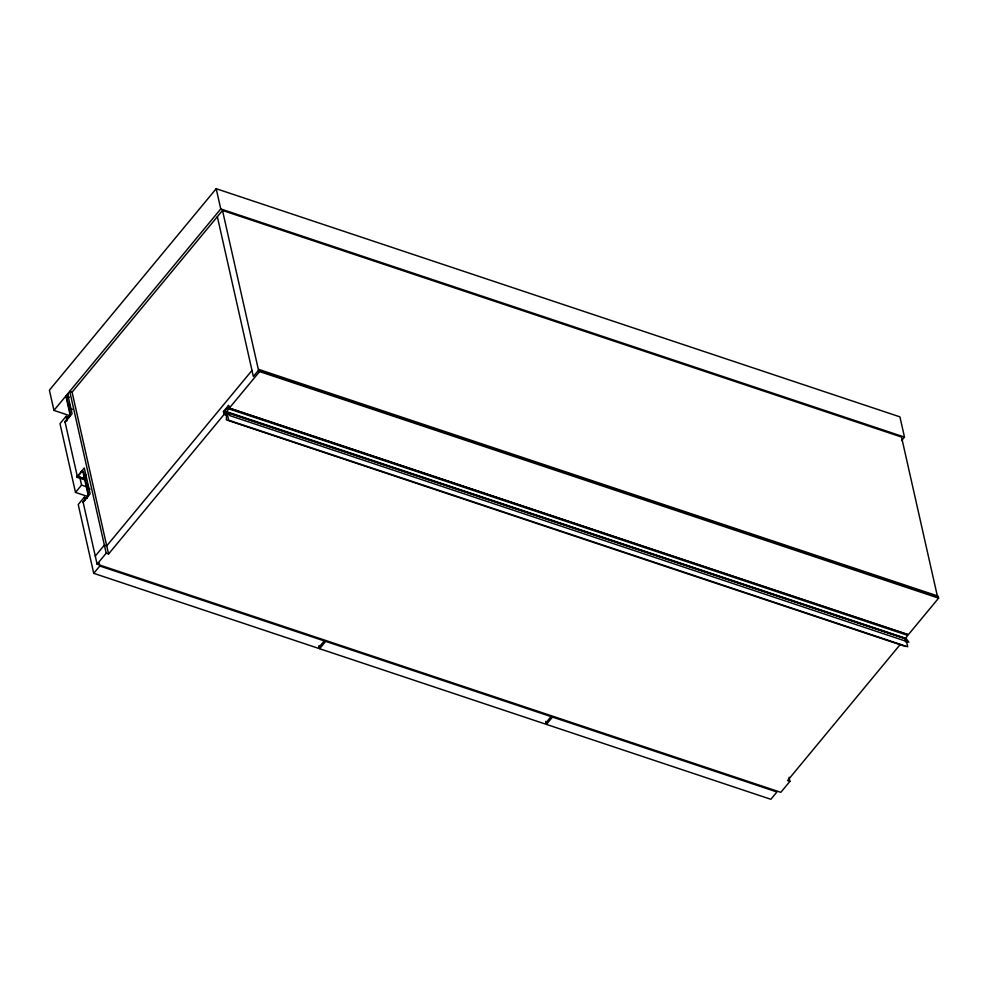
<?xml version="1.0" encoding="UTF-8"?>
<svg xmlns="http://www.w3.org/2000/svg" width="988" height="988" viewBox="0 0 988 988"><rect width="100%" height="100%" fill="white"/><g stroke="black" fill="none" stroke-linecap="round" stroke-linejoin="round"><path stroke-width="1.48" d="M226.647 412.317L226.376 419.9L905.391 646.473M905.551 641.928L905.663 638.89L223.609 411.403L224.165 413.824L227.092 414.799M901.538 440.648L904.489 437.091L899.92 416.862L216.199 188.708L49.4 390.174L53.957 410.403L70.062 415.775M53.957 410.403L220.756 208.937L216.199 188.708M67.752 394.57L66.418 396.176L66.27 395.533M68.296 396.954L67.863 397.472L67.456 395.645L66.542 396.744L69.098 408.069L72.025 409.057M72.087 392.137L69.728 391.359L106.198 553.194L108.557 553.984L72.087 392.137L222.498 210.456L901.525 437.042L937.538 596.851L258.523 370.265L222.498 210.456M70.025 404.648L69.098 408.069M68.925 417.554A3.409 1.655 -71.5 0 0 70.197 412.935L69.222 408.637L70.556 407.031M68.975 417.294L66.06 416.319L59.996 423.642L75.496 492.419L87.154 496.309M65.196 422.58L64.665 421.975L68.79 416.985A2.618 1.26 -71.5 0 0 69.765 413.441L65.85 396.04L69.345 397.151M85.931 480.254L77.138 477.315L76.916 476.352L84.548 478.427M77.138 477.315L81.263 472.338A2.618 1.26 -71.5 0 1 83.078 472.511L87.821 493.555A2.618 1.26 -71.5 0 1 86.845 497.1L82.72 502.077L83.239 502.682M85.808 474.672L84.474 476.29L83.498 472.005A3.409 1.655 -71.5 0 0 81.14 471.77M86.339 477.068L85.919 477.575L85.511 475.759L84.598 476.858L87.154 488.183L90.081 489.159M75.496 492.419L81.559 485.096L79.88 477.624M88.08 484.75L87.154 488.183M88.611 487.133L87.277 488.751L88.241 493.037A3.409 1.655 -71.5 0 1 86.969 497.668M87.216 498.211L84.301 497.236L78.225 504.559L93.737 573.336L318.185 648.239L324.249 640.916L99.8 566.013L99.121 563.024M95.28 556.083L104.382 545.104L106.729 545.882L252.002 370.426M789.017 777.297L789.931 781.347L780.829 792.339L97.108 564.185L106.198 553.194M108.557 553.984L224.103 414.417L223.461 411.588L228.611 405.352L229.253 408.192L908.268 634.765L938.6 598.135L938.143 596.122L259.128 369.537L253.36 376.49L217.348 216.681M224.77 413.095L224.4 411.477L228.043 407.081L228.401 408.699A5.681 2.754 -71.5 0 1 224.77 413.095L224.165 413.824M229.018 407.97L228.401 408.699L907.429 635.284L908.034 634.555L229.018 407.97L228.463 405.537M229.253 408.192L259.585 371.562L259.128 369.537M93.737 573.336L99.8 566.013M319.593 648.708L325.67 641.385L551.057 716.596L544.993 723.92L319.593 648.708L318.926 645.72M546.413 724.389L552.477 717.066L776.926 791.968L770.862 799.292L546.413 724.389L545.734 721.401M900.179 644.547L787.572 780.557L789.931 781.347M220.756 208.937L904.489 437.091M259.585 371.562L938.6 598.135M224.4 411.477L905.873 638.693L907.7 646.782L228.685 420.209L226.857 412.107M223.461 411.588L226.388 412.564M224.103 414.417L227.03 415.392M69.222 408.637L72.149 409.612M76.916 476.352L86.104 479.316M81.559 485.096L87.389 487.047M67.604 393.916L72.075 413.75L65.097 422.172L77.311 476.389L84.289 467.954L90.13 493.852L83.153 502.275L97.108 564.185M66.06 416.319L67.073 420.802M84.301 497.236L84.968 500.224M907.429 635.284A5.681 2.754 -71.5 0 1 904.959 639.113M906.07 638.396L227.055 411.811L229.895 415.639L908.911 642.212L906.07 638.396"/></g></svg>
